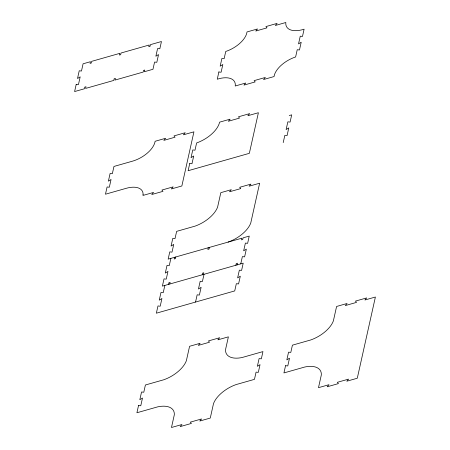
<?xml version="1.0" encoding="UTF-8"?>
<svg xmlns="http://www.w3.org/2000/svg" width="450" height="450" viewBox="0 0 450 450"><rect width="100%" height="100%" fill="white"/><g stroke="black" fill="none" stroke-linecap="round" stroke-linejoin="round"><path stroke-width="0.67" d="M164.846 285.424L163.226 292.68L160.993 292.399L159.266 300.144L161.933 298.474L160.206 306.219L157.978 305.938L156.358 313.194L234.72 290.925L236.34 283.669L238.573 283.95L240.3 276.204L237.628 277.881L239.355 270.135L241.588 270.416L243.208 263.16L162.394 286.121L164.014 278.865L166.241 279.146L167.968 271.401L165.302 273.077L167.029 265.331L169.262 265.613L170.882 258.356M168.519 284.383L168.896 282.69L170.117 282.341L169.74 284.034M174.555 257.31L174.172 259.003L175.399 258.654L175.776 256.967M195.542 302.057L197.156 294.801L199.389 295.082L201.116 287.342L198.45 289.012L200.177 281.267L202.404 281.548L204.024 274.292M202.191 274.815L202.567 273.122L203.788 272.773L203.411 274.466M208.226 247.748L207.849 249.435L209.07 249.086L209.447 247.399M235.862 265.247L236.239 263.554L237.459 263.205L237.083 264.898M240.756 263.858L242.376 256.601L244.609 256.882L246.336 249.137L243.664 250.808L245.391 243.062L247.624 243.343L249.244 236.087L243.118 237.831L242.741 239.524L241.521 239.867L241.898 238.179L168.154 259.132L169.774 251.876L172.007 252.157L173.734 244.412L171.067 246.083L172.794 238.337L175.022 238.618L176.642 231.362L195.007 226.148A24.598 12.78 -29.6 0 0 217.614 207.045L220.821 192.662L231.322 189.681L229.534 191.773L240.744 188.589L239.704 187.296L250.914 184.112L249.126 186.204L259.627 183.223L250.763 222.981A24.598 12.78 -29.6 0 1 228.15 242.083M283.213 142.611L284.833 135.354L287.061 135.636L288.787 127.896L286.121 129.566L287.848 121.821L290.081 122.102L291.696 114.846L289.249 115.543M143.089 194.541L142.971 195.435L153.557 192.431L151.763 194.524L162.973 191.34L161.938 190.046L173.149 186.862L171.354 188.955L181.856 185.974L193.928 131.833L183.426 134.814L185.22 132.722L174.009 135.906L175.044 137.199L163.834 140.383L165.628 138.291L155.126 141.272L154.935 142.121A21.864 11.357 -29.6 0 1 132.328 161.224L113.962 166.438L112.343 173.694L110.115 173.413L108.388 181.159L111.054 179.488L109.328 187.234L107.094 186.953L105.474 194.209L126.293 188.291A21.864 11.357 -29.6 0 1 143.089 194.541M76.219 84.302L74.604 91.558L84.397 88.774L84.774 87.081L86.001 86.737L85.624 88.425L113.782 80.426L114.159 78.733L115.386 78.384L115.009 80.078L143.168 72.073L143.544 70.386L144.771 70.037L144.394 71.724L152.966 69.289L154.581 62.038L156.814 62.314L158.541 54.574L155.874 56.244L157.601 48.499L159.829 48.78L161.449 41.524L150.429 44.657L150.053 46.35L148.826 46.699L149.203 45.006L121.044 53.004L120.668 54.697L119.441 55.046L119.818 53.353L91.659 61.358L91.282 63.051L90.056 63.399L90.433 61.706L83.087 63.793L81.467 71.049L79.239 70.768L77.513 78.514L80.179 76.837L78.452 84.583L76.219 84.302M189.743 163.468L188.123 170.724L249.345 153.326L258.401 112.719L247.899 115.706L249.688 113.614L238.477 116.797L239.513 118.086L228.308 121.269L230.096 119.177L219.594 122.164A24.446 12.701 -29.6 0 1 196.611 142.954L194.991 150.21L192.763 149.929L191.036 157.674L193.703 156.004L191.976 163.749L189.743 163.468M138.538 405.501L136.918 412.757L157.736 406.845A24.598 12.78 -29.6 0 1 174.308 414.81L171.478 427.5L181.98 424.513L180.191 426.611L191.396 423.422L190.361 422.134L201.572 418.95L199.778 421.043L210.279 418.061L213.486 403.678A24.598 12.78 -29.6 0 1 236.098 384.576L254.464 379.356L256.078 372.099L258.311 372.381L260.038 364.641L257.372 366.311L259.099 358.566L261.332 358.847L262.946 351.591L242.134 357.508A24.598 12.78 -29.6 0 1 225.557 349.537L228.386 336.848L217.884 339.834L219.679 337.742L208.468 340.926L209.503 342.214L198.298 345.397L200.087 343.305L189.585 346.292L186.379 360.669A24.598 12.78 -29.6 0 1 163.772 379.772L145.401 384.992L143.786 392.248L141.553 391.967L139.826 399.713L142.493 398.036L140.766 405.782L138.538 405.501M218.874 71.966L217.26 79.222L219.707 78.531A21.949 11.402 -29.6 0 1 235.243 86.001L245.745 83.014L243.956 85.106L255.161 81.922L254.126 80.634L265.337 77.451L263.543 79.543L274.05 76.556L274.427 74.863A21.949 11.402 -29.6 0 1 295.622 56.959L297.236 49.703L299.469 49.984L301.196 42.238L298.53 43.909L300.257 36.169L302.484 36.45L304.104 29.194L301.657 29.886A22.258 11.565 -29.6 0 1 285.829 22.5L275.327 25.487L277.116 23.389L265.911 26.578L266.946 27.866L255.735 31.05L257.524 28.957L247.022 31.939L246.645 33.632A21.651 11.244 -29.6 0 1 225.743 51.458L224.123 58.714L221.895 58.432L220.168 66.178L222.834 64.508L221.107 72.248L218.874 71.966M285.548 365.676L283.928 372.932L304.746 367.02A24.598 12.78 -29.6 0 1 321.317 374.985L318.488 387.675L328.989 384.694L327.201 386.786L338.406 383.603L337.371 382.309L348.581 379.125L346.787 381.218L357.289 378.236L375.396 297.022L364.894 300.009L366.688 297.917L355.478 301.101L356.512 302.389L345.308 305.578L347.096 303.48L336.594 306.467L333.388 320.844A24.598 12.78 -29.6 0 1 310.781 339.947L292.416 345.167L290.796 352.423L288.562 352.142L286.836 359.887L289.502 358.211L287.775 365.957L285.548 365.676"/></g></svg>
